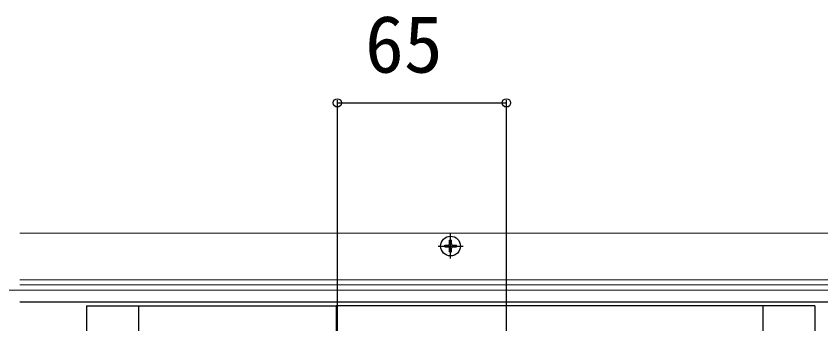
# Model space of a CAD drawing. Units: millimetres, scale not verified. Extents: x -1312 to 1312, y -1957 to 1945.
# Drawn here: x -560.5 to -251.1, y -371.7 to -253.5 of the extents above; entities that cross this region are included whole.
import ezdxf
from ezdxf.enums import TextEntityAlignment as Align

# ---------------------------------------------------------------- set-up
doc = ezdxf.new("R2010")
doc.units = ezdxf.units.MM
doc.header["$LTSCALE"] = 10
doc.layers.add('0-4_YKK_12', color=2, linetype='Continuous', lineweight=18)
doc.layers.add('0-5_YKK_13', color=4, linetype='Continuous')
doc.layers.add('0-6_YKK_D', color=6, linetype='Continuous')
doc.styles.add('ＭＳ ゴシック', font='')
doc.styles.get('ＭＳ ゴシック').set_extended_font_data('MS Gothic')

msp = doc.modelspace()

# ---------------------------------------------------------------- linework, layer by layer
at = {"layer": '0-4_YKK_12'}
for p, q in [((-212, -336.8), (-559, -336.8)), ((-212, -354.8), (-559, -354.8)), ((-773.5, -358.8), (768.87, -358.8)), ((-212, -356.75), (-559, -356.75)), ((-212, -363.3), (-559, -363.3))]:
    msp.add_line(p, q, dxfattribs=at)
at = {"layer": '0-5_YKK_13'}
for p, q in [((-393.5, -346.6), (-393.5, -337)), ((-393.85, -340.95), (-393.85, -339.55)), ((-393.85, -339.55), (-393.15, -339.55)), ((-393.15, -340.95), (-393.15, -339.55)), ((-398.3, -341.8), (-388.7, -341.8)), ((-395.75, -341.45), (-394.35, -341.45)), ((-395.75, -342.15), (-395.75, -341.45)), ((-395.75, -342.15), (-394.35, -342.15)), ((-393.85, -344.05), (-393.85, -342.65)), ((-393.15, -344.05), (-393.15, -342.65)), ((-392.65, -341.45), (-391.25, -341.45)), ((-392.65, -342.15), (-391.25, -342.15)), ((-391.25, -342.15), (-391.25, -341.45)), ((-393.85, -344.05), (-393.15, -344.05)), ((-212, -363.3), (-559, -363.3)), ((-533.5, -364.8), (-437.5, -364.8)), ((-437.5, -364.8), (-437.5, -408.8)), ((-253.5, -364.8), (-437.5, -364.8))]:
    msp.add_line(p, q, dxfattribs=at)
for points in [[(-533.5, -364.8), (-533.5, -408.8), (-533.5, -525.8)], [(-513.5, -364.8), (-513.5, -408.8), (-513.5, -525.8)], [(-273.5, -364.8), (-273.5, -408.8), (-273.5, -525.8)], [(-253.5, -364.8), (-253.5, -408.8), (-253.5, -525.8)]]:
    msp.add_lwpolyline(points, dxfattribs=at)
msp.add_circle((-393.5, -341.8), 3.8, dxfattribs=at)
for centre, start, end in [((-394.35, -340.95), 270, 0), ((-394.35, -342.65), 0, 90), ((-392.65, -340.95), 180, 270), ((-392.65, -342.65), 90, 180)]:
    msp.add_arc(centre, 0.5, start, end, dxfattribs=at)
at = {"layer": '0-6_YKK_D'}
for p, q in [((-437, -409.3), (-437, -285.8)), ((-437, -286.8), (-372, -286.8)), ((-372, -409.3), (-372, -285.8))]:
    msp.add_line(p, q, dxfattribs=at)
for centre in [(-437, -286.8), (-372, -286.8)]:
    msp.add_circle(centre, 1.59, dxfattribs=at)

# ---------------------------------------------------------------- texts
at = {"layer": '0-6_YKK_D', "style": 'ＭＳ ゴシック'}
msp.add_text('65', height=21.99, dxfattribs=at).set_placement((-426.4, -281.8), align=Align.BOTTOM_LEFT)

doc.saveas('drawing.dxf')
